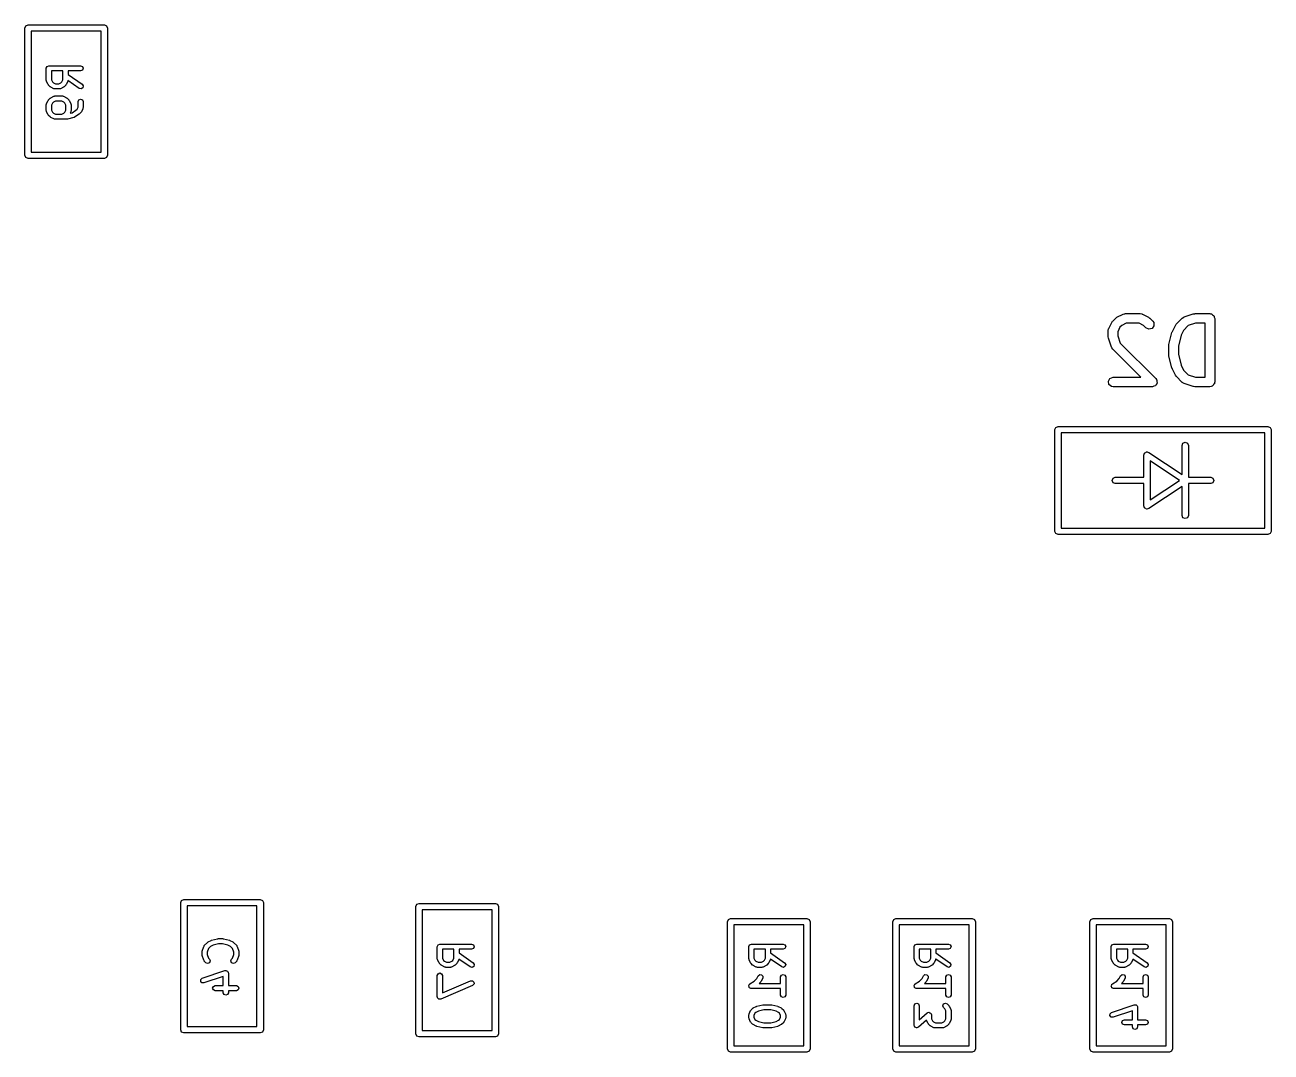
# Model space of a CAD drawing. Extents: x 0.18 to 1.7, y 0.95 to 2.47.
# Drawn here: x 0.181 to 0.953, y 1.839 to 2.475 of the extents above; entities that cross this region are included whole.
import ezdxf

# ---------------------------------------------------------------- set-up
doc = ezdxf.new("R2010")
doc.units = 0
doc.header["$MEASUREMENT"] = 0
doc.layers.add('BLACK', color=7, linetype='CONTINUOUS')

msp = doc.modelspace()

# ---------------------------------------------------------------- linework, layer by layer
at = {"layer": 'BLACK', "linetype": 'CONTINUOUS'}
for p, q in [((0.181102, 2.47293), (0.181679, 2.47432)), ((0.181102, 2.39419), (0.181102, 2.47293)), ((0.181679, 2.47432), (0.183071, 2.4749)), ((0.183071, 2.4749), (0.230315, 2.4749)), ((0.185039, 2.47096), (0.185039, 2.39616)), ((0.228346, 2.47096), (0.185039, 2.47096)), ((0.228346, 2.39616), (0.228346, 2.47096)), ((0.230315, 2.4749), (0.231707, 2.47432)), ((0.231707, 2.47432), (0.232283, 2.47293)), ((0.232283, 2.47293), (0.232283, 2.39419)), ((0.194338, 2.44809), (0.194799, 2.44921)), ((0.194338, 2.44059), (0.194338, 2.44809)), ((0.194799, 2.44921), (0.195913, 2.44967)), ((0.195913, 2.44967), (0.215598, 2.44967)), ((0.197488, 2.44652), (0.197488, 2.44097)), ((0.204649, 2.44652), (0.197488, 2.44652)), ((0.204649, 2.44097), (0.204649, 2.44652)), ((0.215598, 2.44652), (0.207799, 2.44652)), ((0.207799, 2.44652), (0.207799, 2.44423)), ((0.215598, 2.44967), (0.216712, 2.44921)), ((0.216712, 2.44698), (0.215598, 2.44652)), ((0.216712, 2.44921), (0.217173, 2.44809)), ((0.217173, 2.44809), (0.216712, 2.44698)), ((0.194478, 2.44025), (0.194338, 2.44059)), ((0.194504, 2.43989), (0.194478, 2.44025)), ((0.195442, 2.43801), (0.194504, 2.43989)), ((0.197488, 2.44097), (0.198145, 2.43965)), ((0.198145, 2.43965), (0.198721, 2.43908)), ((0.198721, 2.43908), (0.200034, 2.43842)), ((0.202103, 2.43842), (0.203417, 2.43908)), ((0.203417, 2.43908), (0.203993, 2.43965)), ((0.203993, 2.43965), (0.204649, 2.44097)), ((0.207633, 2.43989), (0.206695, 2.43801)), ((0.207659, 2.44025), (0.207633, 2.43989)), ((0.207731, 2.44043), (0.207659, 2.44025)), ((0.214695, 2.43555), (0.207731, 2.44043)), ((0.207799, 2.44423), (0.216501, 2.43813)), ((0.195638, 2.43784), (0.195442, 2.43801)), ((0.195737, 2.43761), (0.195638, 2.43784)), ((0.196674, 2.43667), (0.195737, 2.43761)), ((0.196914, 2.43657), (0.196674, 2.43667)), ((0.197084, 2.43637), (0.196914, 2.43657)), ((0.197083, 2.42982), (0.198958, 2.43075)), ((0.198958, 2.43544), (0.197084, 2.43637)), ((0.199324, 2.43541), (0.198958, 2.43544)), ((0.198958, 2.43075), (0.199324, 2.43078)), ((0.199663, 2.43527), (0.199324, 2.43541)), ((0.199324, 2.43078), (0.199663, 2.43092)), ((0.202475, 2.43527), (0.199663, 2.43527)), ((0.199663, 2.43092), (0.204349, 2.43092)), ((0.200034, 2.43842), (0.202103, 2.43842)), ((0.202813, 2.43541), (0.202475, 2.43527)), ((0.203179, 2.43544), (0.202813, 2.43541)), ((0.205054, 2.43637), (0.203179, 2.43544)), ((0.204349, 2.43092), (0.204688, 2.43078)), ((0.204688, 2.43078), (0.205054, 2.43075)), ((0.205224, 2.43657), (0.205054, 2.43637)), ((0.205054, 2.43075), (0.206929, 2.42982)), ((0.205463, 2.43667), (0.205224, 2.43657)), ((0.2064, 2.43761), (0.205463, 2.43667)), ((0.2065, 2.43784), (0.2064, 2.43761)), ((0.206695, 2.43801), (0.2065, 2.43784)), ((0.215872, 2.43529), (0.214695, 2.43555)), ((0.216888, 2.43594), (0.215872, 2.43529)), ((0.216501, 2.43813), (0.217149, 2.43712)), ((0.217149, 2.43712), (0.216888, 2.43594)), ((0.194338, 2.4256), (0.194478, 2.42593)), ((0.194338, 2.42185), (0.194338, 2.4256)), ((0.194478, 2.42593), (0.194504, 2.4263)), ((0.194504, 2.4263), (0.195442, 2.42817)), ((0.195442, 2.42817), (0.195638, 2.42834)), ((0.195638, 2.42834), (0.195737, 2.42858)), ((0.195737, 2.42858), (0.196674, 2.42952)), ((0.196674, 2.42952), (0.196914, 2.42962)), ((0.196914, 2.42962), (0.197083, 2.42982)), ((0.198145, 2.42654), (0.197488, 2.42522)), ((0.197488, 2.42522), (0.197488, 2.42222)), ((0.198721, 2.42711), (0.198145, 2.42654)), ((0.200034, 2.42777), (0.198721, 2.42711)), ((0.203978, 2.42777), (0.200034, 2.42777)), ((0.205291, 2.42711), (0.203978, 2.42777)), ((0.205867, 2.42654), (0.205291, 2.42711)), ((0.206524, 2.42522), (0.205867, 2.42654)), ((0.206524, 2.42222), (0.206524, 2.42522)), ((0.206929, 2.42982), (0.207098, 2.42962)), ((0.207098, 2.42962), (0.207338, 2.42952)), ((0.207338, 2.42952), (0.208275, 2.42858)), ((0.208275, 2.42858), (0.208374, 2.42834)), ((0.208374, 2.42834), (0.20857, 2.42817)), ((0.20857, 2.42817), (0.209508, 2.4263)), ((0.209508, 2.4263), (0.209534, 2.42593)), ((0.209534, 2.42593), (0.209674, 2.4256)), ((0.209674, 2.4256), (0.209674, 2.42185)), ((0.213366, 2.42278), (0.214023, 2.42409)), ((0.214023, 2.42747), (0.214484, 2.42858)), ((0.214023, 2.42409), (0.214023, 2.42747)), ((0.214484, 2.42858), (0.215598, 2.42904)), ((0.215598, 2.42904), (0.216712, 2.42858)), ((0.217007, 2.42302), (0.216069, 2.42114)), ((0.216712, 2.42858), (0.217173, 2.42747)), ((0.217033, 2.42338), (0.217007, 2.42302)), ((0.217173, 2.42372), (0.217033, 2.42338)), ((0.217173, 2.42747), (0.217173, 2.42372)), ((0.194478, 2.42151), (0.194338, 2.42185)), ((0.194504, 2.42114), (0.194478, 2.42151)), ((0.195442, 2.41927), (0.194504, 2.42114)), ((0.195638, 2.4191), (0.195442, 2.41927)), ((0.195737, 2.41886), (0.195638, 2.4191)), ((0.196674, 2.41792), (0.195737, 2.41886)), ((0.196914, 2.41782), (0.196674, 2.41792)), ((0.197083, 2.41763), (0.196914, 2.41782)), ((0.198958, 2.41669), (0.197083, 2.41763)), ((0.197488, 2.42222), (0.198145, 2.4209)), ((0.198145, 2.4209), (0.198721, 2.42033)), ((0.198721, 2.42033), (0.200034, 2.41967)), ((0.199324, 2.41666), (0.198958, 2.41669)), ((0.199663, 2.41652), (0.199324, 2.41666)), ((0.207162, 2.41652), (0.199663, 2.41652)), ((0.200034, 2.41967), (0.203978, 2.41967)), ((0.203978, 2.41967), (0.205291, 2.42033)), ((0.205291, 2.42033), (0.205867, 2.4209)), ((0.205867, 2.4209), (0.206524, 2.42222)), ((0.207346, 2.4166), (0.207162, 2.41652)), ((0.207544, 2.41657), (0.207346, 2.4166)), ((0.211293, 2.41751), (0.207544, 2.41657)), ((0.209508, 2.42114), (0.20903, 2.42019)), ((0.20903, 2.42019), (0.210265, 2.4205)), ((0.209534, 2.42151), (0.209508, 2.42114)), ((0.209674, 2.42185), (0.209534, 2.42151)), ((0.210265, 2.4205), (0.21272, 2.42213)), ((0.211514, 2.41767), (0.211293, 2.41751)), ((0.211785, 2.41772), (0.211514, 2.41767)), ((0.214597, 2.4196), (0.211785, 2.41772)), ((0.21272, 2.42213), (0.213366, 2.42278)), ((0.214687, 2.41973), (0.214597, 2.4196)), ((0.214837, 2.41979), (0.214687, 2.41973)), ((0.215774, 2.42073), (0.214837, 2.41979)), ((0.215873, 2.42097), (0.215774, 2.42073)), ((0.216069, 2.42114), (0.215873, 2.42097)), ((0.181679, 2.3928), (0.181102, 2.39419)), ((0.183071, 2.39222), (0.181679, 2.3928)), ((0.230315, 2.39222), (0.183071, 2.39222)), ((0.185039, 2.39616), (0.228346, 2.39616)), ((0.231707, 2.3928), (0.230315, 2.39222)), ((0.232283, 2.39419), (0.231707, 2.3928)), ((0.85468, 2.29155), (0.856555, 2.29343)), ((0.856555, 2.29343), (0.857278, 2.29393)), ((0.857278, 2.29393), (0.857322, 2.29398)), ((0.857322, 2.29398), (0.861072, 2.29585)), ((0.861072, 2.29585), (0.862055, 2.29615)), ((0.862055, 2.29615), (0.862226, 2.29611)), ((0.862226, 2.29611), (0.862392, 2.29617)), ((0.862392, 2.29617), (0.871766, 2.29617)), ((0.871766, 2.29617), (0.872776, 2.29599)), ((0.872776, 2.29599), (0.872911, 2.29587)), ((0.872911, 2.29587), (0.873087, 2.29585)), ((0.873087, 2.29585), (0.876836, 2.29398)), ((0.876836, 2.29398), (0.877545, 2.29345)), ((0.877545, 2.29345), (0.877603, 2.29343)), ((0.877603, 2.29343), (0.879478, 2.29155)), ((0.89405, 2.28968), (0.8978, 2.29343)), ((0.8978, 2.29343), (0.89864, 2.29401)), ((0.89864, 2.29401), (0.898816, 2.29403)), ((0.898816, 2.29403), (0.898954, 2.29414)), ((0.898954, 2.29414), (0.904578, 2.29601)), ((0.904578, 2.29601), (0.905451, 2.29614)), ((0.905451, 2.29614), (0.905512, 2.29617)), ((0.905512, 2.29617), (0.914886, 2.29617)), ((0.914886, 2.29617), (0.915269, 2.2961)), ((0.915269, 2.2961), (0.915398, 2.29612)), ((0.915398, 2.29612), (0.915512, 2.29606)), ((0.915512, 2.29606), (0.915896, 2.29599)), ((0.915896, 2.29599), (0.916483, 2.29549)), ((0.916483, 2.29549), (0.917148, 2.29511)), ((0.917148, 2.29511), (0.917239, 2.29486)), ((0.917239, 2.29486), (0.917443, 2.29469)), ((0.917443, 2.29469), (0.917576, 2.29393)), ((0.917576, 2.29393), (0.917838, 2.29321)), ((0.917838, 2.29321), (0.917838, 2.25384)), ((0.85194, 2.28571), (0.852118, 2.28672)), ((0.85194, 2.28196), (0.85194, 2.28571)), ((0.852118, 2.28672), (0.852232, 2.28686)), ((0.852232, 2.28686), (0.852252, 2.28703)), ((0.852252, 2.28703), (0.854127, 2.29078)), ((0.854127, 2.29078), (0.854653, 2.29149)), ((0.854653, 2.29149), (0.85468, 2.29155)), ((0.859195, 2.28771), (0.857846, 2.28502)), ((0.857846, 2.28502), (0.857846, 2.28244)), ((0.860392, 2.28891), (0.859195, 2.28771)), ((0.863089, 2.29026), (0.860392, 2.28891)), ((0.871069, 2.29026), (0.863089, 2.29026)), ((0.873766, 2.28891), (0.871069, 2.29026)), ((0.875302, 2.28738), (0.873766, 2.28891)), ((0.877133, 2.28652), (0.875302, 2.28738)), ((0.879084, 2.28705), (0.877133, 2.28652)), ((0.880242, 2.2887), (0.879084, 2.28705)), ((0.879478, 2.29155), (0.880066, 2.29071)), ((0.880066, 2.29071), (0.880242, 2.2887)), ((0.889524, 2.27706), (0.891399, 2.28456)), ((0.891399, 2.28456), (0.891606, 2.28502)), ((0.891606, 2.28502), (0.891622, 2.28516)), ((0.891622, 2.28516), (0.893497, 2.28891)), ((0.893497, 2.28891), (0.894023, 2.28962)), ((0.894023, 2.28962), (0.89405, 2.28968)), ((0.898565, 2.28584), (0.897049, 2.28281)), ((0.901483, 2.28876), (0.898565, 2.28584)), ((0.905991, 2.29026), (0.901483, 2.28876)), ((0.911933, 2.29026), (0.905991, 2.29026)), ((0.911933, 2.2568), (0.911933, 2.29026)), ((0.851962, 2.2819), (0.85194, 2.28196)), ((0.852092, 2.28103), (0.851962, 2.2819)), ((0.853967, 2.27541), (0.852092, 2.28103)), ((0.857846, 2.28244), (0.859349, 2.27794)), ((0.859349, 2.27794), (0.881353, 2.25593)), ((0.889436, 2.27634), (0.889538, 2.27692)), ((0.889538, 2.27692), (0.889524, 2.27706)), ((0.897049, 2.28281), (0.895341, 2.27598)), ((0.854076, 2.27527), (0.853967, 2.27541)), ((0.854092, 2.27509), (0.854076, 2.27527)), ((0.85468, 2.27425), (0.854092, 2.27509)), ((0.872136, 2.2568), (0.85468, 2.27425)), ((0.889436, 2.27072), (0.889436, 2.27634)), ((0.889482, 2.27059), (0.889436, 2.27072)), ((0.889524, 2.27), (0.889482, 2.27059)), ((0.891399, 2.2625), (0.889524, 2.27)), ((0.895341, 2.27598), (0.895341, 2.27108)), ((0.895341, 2.27108), (0.897049, 2.26425)), ((0.891477, 2.26239), (0.891399, 2.2625)), ((0.891622, 2.2619), (0.891477, 2.26239)), ((0.893497, 2.25815), (0.891622, 2.2619)), ((0.897049, 2.26425), (0.898565, 2.26122)), ((0.898565, 2.26122), (0.901483, 2.2583)), ((0.851985, 2.25436), (0.852995, 2.25611)), ((0.852336, 2.25237), (0.851985, 2.25436)), ((0.852995, 2.25611), (0.854893, 2.2568)), ((0.854893, 2.2568), (0.872136, 2.2568)), ((0.881353, 2.25593), (0.881723, 2.2554)), ((0.881723, 2.2554), (0.881822, 2.25532)), ((0.881822, 2.25532), (0.881836, 2.25524)), ((0.881836, 2.25524), (0.881941, 2.25509)), ((0.881941, 2.25509), (0.882019, 2.25421)), ((0.882019, 2.25421), (0.882173, 2.25333)), ((0.882173, 2.25333), (0.882105, 2.25321)), ((0.893544, 2.2581), (0.893497, 2.25815)), ((0.89405, 2.25738), (0.893544, 2.2581)), ((0.8978, 2.25363), (0.89405, 2.25738)), ((0.89796, 2.25356), (0.8978, 2.25363)), ((0.898052, 2.25341), (0.89796, 2.25356)), ((0.898954, 2.25292), (0.898052, 2.25341)), ((0.901483, 2.2583), (0.905991, 2.2568)), ((0.905991, 2.2568), (0.911933, 2.2568)), ((0.917794, 2.25333), (0.917728, 2.25322)), ((0.917838, 2.25384), (0.917771, 2.25346)), ((0.917771, 2.25346), (0.917794, 2.25333)), ((0.853883, 2.25107), (0.852336, 2.25237)), ((0.854893, 2.25089), (0.853883, 2.25107)), ((0.879265, 2.25089), (0.854893, 2.25089)), ((0.8801, 2.25119), (0.879265, 2.25089)), ((0.880959, 2.25142), (0.8801, 2.25119)), ((0.881036, 2.25154), (0.880959, 2.25142)), ((0.881163, 2.25158), (0.881036, 2.25154)), ((0.881607, 2.25235), (0.881163, 2.25158)), ((0.882117, 2.25308), (0.881607, 2.25235)), ((0.882105, 2.25321), (0.882117, 2.25308)), ((0.904578, 2.25104), (0.898954, 2.25292)), ((0.904642, 2.25104), (0.904578, 2.25104)), ((0.905512, 2.25089), (0.904642, 2.25104)), ((0.914886, 2.25089), (0.905512, 2.25089)), ((0.915606, 2.25115), (0.914886, 2.25089)), ((0.916362, 2.25129), (0.915606, 2.25115)), ((0.916533, 2.25149), (0.916362, 2.25129)), ((0.916784, 2.25158), (0.916533, 2.25149)), ((0.917167, 2.25225), (0.916784, 2.25158)), ((0.91766, 2.25283), (0.917167, 2.25225)), ((0.917728, 2.25322), (0.91766, 2.25283)), ((0.818898, 2.22441), (0.819474, 2.2258)), ((0.818898, 2.16142), (0.818898, 2.22441)), ((0.819474, 2.2258), (0.820866, 2.22638)), ((0.820866, 2.22638), (0.950787, 2.22638)), ((0.822835, 2.22244), (0.822835, 2.16339)), ((0.948819, 2.22244), (0.822835, 2.22244)), ((0.948819, 2.16339), (0.948819, 2.22244)), ((0.950787, 2.22638), (0.952179, 2.2258)), ((0.952179, 2.2258), (0.952756, 2.22441)), ((0.952756, 2.22441), (0.952756, 2.16142)), ((0.897638, 2.21457), (0.898214, 2.21596)), ((0.898214, 2.21596), (0.899606, 2.21654)), ((0.899606, 2.21654), (0.900998, 2.21596)), ((0.900998, 2.21596), (0.901575, 2.21457)), ((0.874016, 2.20866), (0.874235, 2.20919)), ((0.874016, 2.19488), (0.874016, 2.20866)), ((0.874235, 2.20919), (0.874346, 2.20975)), ((0.874346, 2.20975), (0.874515, 2.20987)), ((0.874515, 2.20987), (0.874592, 2.21005)), ((0.874592, 2.21005), (0.875122, 2.21027)), ((0.875122, 2.21027), (0.875598, 2.21059)), ((0.875598, 2.21059), (0.875797, 2.21055)), ((0.875797, 2.21055), (0.875984, 2.21063)), ((0.875984, 2.21063), (0.876514, 2.21041)), ((0.876514, 2.21041), (0.877076, 2.2103)), ((0.877076, 2.2103), (0.897638, 2.19659)), ((0.897638, 2.19659), (0.897638, 2.21457)), ((0.901575, 2.21457), (0.901575, 2.19488)), ((0.896058, 2.19291), (0.877953, 2.20498)), ((0.877953, 2.20498), (0.877953, 2.18084)), ((0.854331, 2.19291), (0.854907, 2.19431)), ((0.854907, 2.19152), (0.854331, 2.19291)), ((0.854907, 2.19431), (0.856299, 2.19488)), ((0.856299, 2.19094), (0.854907, 2.19152)), ((0.856299, 2.19488), (0.874016, 2.19488)), ((0.877953, 2.18084), (0.896058, 2.19291)), ((0.901575, 2.19488), (0.915354, 2.19488)), ((0.915354, 2.19488), (0.916746, 2.19431)), ((0.916746, 2.19152), (0.915354, 2.19094)), ((0.916746, 2.19431), (0.917323, 2.19291)), ((0.917323, 2.19291), (0.916746, 2.19152)), ((0.874016, 2.19094), (0.856299, 2.19094)), ((0.874016, 2.17717), (0.874016, 2.19094)), ((0.897638, 2.18924), (0.877076, 2.17553)), ((0.897638, 2.17126), (0.897638, 2.18924)), ((0.915354, 2.19094), (0.901575, 2.19094)), ((0.901575, 2.19094), (0.901575, 2.17126)), ((0.874235, 2.17664), (0.874016, 2.17717)), ((0.874346, 2.17607), (0.874235, 2.17664)), ((0.874515, 2.17596), (0.874346, 2.17607)), ((0.874592, 2.17577), (0.874515, 2.17596)), ((0.875122, 2.17555), (0.874592, 2.17577)), ((0.875598, 2.17524), (0.875122, 2.17555)), ((0.875797, 2.17527), (0.875598, 2.17524)), ((0.875984, 2.1752), (0.875797, 2.17527)), ((0.876514, 2.17542), (0.875984, 2.1752)), ((0.877076, 2.17553), (0.876514, 2.17542)), ((0.898214, 2.16987), (0.897638, 2.17126)), ((0.899606, 2.16929), (0.898214, 2.16987)), ((0.900998, 2.16987), (0.899606, 2.16929)), ((0.901575, 2.17126), (0.900998, 2.16987)), ((0.819474, 2.16003), (0.818898, 2.16142)), ((0.822835, 2.16339), (0.948819, 2.16339)), ((0.952756, 2.16142), (0.952179, 2.16003)), ((0.820866, 2.15945), (0.819474, 2.16003)), ((0.950787, 2.15945), (0.820866, 2.15945)), ((0.952179, 2.16003), (0.950787, 2.15945)), ((0.277559, 1.93159), (0.278136, 1.93299)), ((0.277559, 1.85285), (0.277559, 1.93159)), ((0.278136, 1.93299), (0.279528, 1.93356)), ((0.279528, 1.93356), (0.326772, 1.93356)), ((0.281496, 1.92963), (0.281496, 1.85482)), ((0.324803, 1.92963), (0.281496, 1.92963)), ((0.324803, 1.85482), (0.324803, 1.92963)), ((0.326772, 1.93356), (0.328164, 1.93299)), ((0.328164, 1.93299), (0.32874, 1.93159)), ((0.32874, 1.93159), (0.32874, 1.85285)), ((0.423228, 1.92913), (0.423805, 1.93053)), ((0.423805, 1.93053), (0.425197, 1.9311)), ((0.425197, 1.9311), (0.472441, 1.9311)), ((0.472441, 1.9311), (0.473833, 1.93053)), ((0.473833, 1.93053), (0.474409, 1.92913)), ((0.423228, 1.85039), (0.423228, 1.92913)), ((0.427165, 1.92717), (0.427165, 1.85236)), ((0.470472, 1.92717), (0.427165, 1.92717)), ((0.470472, 1.85236), (0.470472, 1.92717)), ((0.474409, 1.92913), (0.474409, 1.85039)), ((0.616718, 1.92118), (0.61811, 1.92175)), ((0.61811, 1.92175), (0.665354, 1.92175)), ((0.665354, 1.92175), (0.666746, 1.92118)), ((0.719081, 1.92118), (0.720472, 1.92175)), ((0.720472, 1.92175), (0.767717, 1.92175)), ((0.767717, 1.92175), (0.769108, 1.92118)), ((0.841128, 1.92118), (0.84252, 1.92175)), ((0.84252, 1.92175), (0.889764, 1.92175)), ((0.889764, 1.92175), (0.891156, 1.92118)), ((0.616142, 1.91978), (0.616718, 1.92118)), ((0.616142, 1.84104), (0.616142, 1.91978)), ((0.620079, 1.91781), (0.620079, 1.84301)), ((0.663386, 1.91781), (0.620079, 1.91781)), ((0.663386, 1.84301), (0.663386, 1.91781)), ((0.666746, 1.92118), (0.667323, 1.91978)), ((0.667323, 1.91978), (0.667323, 1.84104)), ((0.718504, 1.91978), (0.719081, 1.92118)), ((0.718504, 1.84104), (0.718504, 1.91978)), ((0.722441, 1.91781), (0.722441, 1.84301)), ((0.765748, 1.91781), (0.722441, 1.91781)), ((0.765748, 1.84301), (0.765748, 1.91781)), ((0.769108, 1.92118), (0.769685, 1.91978)), ((0.769685, 1.91978), (0.769685, 1.84104)), ((0.840551, 1.91978), (0.841128, 1.92118)), ((0.840551, 1.84104), (0.840551, 1.91978)), ((0.844488, 1.91781), (0.844488, 1.84301)), ((0.887795, 1.91781), (0.844488, 1.91781)), ((0.887795, 1.84301), (0.887795, 1.91781)), ((0.891156, 1.92118), (0.891732, 1.91978)), ((0.891732, 1.91978), (0.891732, 1.84104)), ((0.292194, 1.90506), (0.294068, 1.90693)), ((0.294068, 1.90693), (0.294308, 1.90703)), ((0.294308, 1.90703), (0.294478, 1.90723)), ((0.294478, 1.90723), (0.296352, 1.90816)), ((0.296352, 1.90816), (0.296531, 1.90818)), ((0.296531, 1.90818), (0.296675, 1.90828)), ((0.296675, 1.90828), (0.300424, 1.90922)), ((0.301, 1.90612), (0.297606, 1.90527)), ((0.300424, 1.90922), (0.300622, 1.90919)), ((0.300622, 1.90919), (0.300806, 1.90927)), ((0.300806, 1.90927), (0.303618, 1.90927)), ((0.303424, 1.90612), (0.301, 1.90612)), ((0.306818, 1.90527), (0.303424, 1.90612)), ((0.303618, 1.90927), (0.303803, 1.90919)), ((0.303803, 1.90919), (0.304, 1.90922)), ((0.304, 1.90922), (0.30775, 1.90828)), ((0.30775, 1.90828), (0.307894, 1.90818)), ((0.307894, 1.90818), (0.308072, 1.90816)), ((0.308072, 1.90816), (0.309947, 1.90723)), ((0.309947, 1.90723), (0.310117, 1.90703)), ((0.310117, 1.90703), (0.310356, 1.90693)), ((0.310356, 1.90693), (0.312231, 1.90506)), ((0.290795, 1.90113), (0.290894, 1.90137)), ((0.290795, 1.89925), (0.290795, 1.90113)), ((0.290894, 1.89902), (0.290795, 1.89925)), ((0.290876, 1.90163), (0.291813, 1.90444)), ((0.290894, 1.90137), (0.290876, 1.90163)), ((0.290876, 1.89876), (0.290894, 1.89902)), ((0.291813, 1.89594), (0.290876, 1.89876)), ((0.291813, 1.90444), (0.292053, 1.90472)), ((0.292053, 1.90472), (0.292194, 1.90506)), ((0.294684, 1.90309), (0.293944, 1.90087)), ((0.293944, 1.90087), (0.293944, 1.89951)), ((0.293944, 1.89951), (0.294684, 1.89729)), ((0.296115, 1.90452), (0.294684, 1.90309)), ((0.297606, 1.90527), (0.296115, 1.90452)), ((0.30831, 1.90452), (0.306818, 1.90527)), ((0.309741, 1.90309), (0.30831, 1.90452)), ((0.31048, 1.90087), (0.309741, 1.90309)), ((0.309741, 1.89729), (0.31048, 1.89951)), ((0.31048, 1.89951), (0.31048, 1.90087)), ((0.312231, 1.90506), (0.312371, 1.90472)), ((0.312371, 1.90472), (0.312611, 1.90444)), ((0.312611, 1.90444), (0.313549, 1.90163)), ((0.313549, 1.89876), (0.312611, 1.89594)), ((0.313549, 1.90163), (0.31353, 1.90137)), ((0.31353, 1.90137), (0.31363, 1.90113)), ((0.31363, 1.89925), (0.31353, 1.89902)), ((0.31353, 1.89902), (0.313549, 1.89876)), ((0.31363, 1.90113), (0.31363, 1.89925)), ((0.436464, 1.90429), (0.436925, 1.90541)), ((0.436464, 1.89679), (0.436464, 1.90429)), ((0.436925, 1.90541), (0.438039, 1.90587)), ((0.438039, 1.90587), (0.457724, 1.90587)), ((0.439614, 1.90272), (0.439614, 1.89717)), ((0.446775, 1.90272), (0.439614, 1.90272)), ((0.446775, 1.89717), (0.446775, 1.90272)), ((0.457724, 1.90272), (0.449925, 1.90272)), ((0.449925, 1.90272), (0.449925, 1.90043)), ((0.449925, 1.90043), (0.458627, 1.89433)), ((0.457724, 1.90587), (0.458838, 1.90541)), ((0.458838, 1.90318), (0.457724, 1.90272)), ((0.458838, 1.90541), (0.459299, 1.90429)), ((0.459299, 1.90429), (0.458838, 1.90318)), ((0.629378, 1.90432), (0.629839, 1.90543)), ((0.629378, 1.89682), (0.629378, 1.90432)), ((0.629839, 1.90543), (0.630952, 1.90589)), ((0.630952, 1.90589), (0.650637, 1.90589)), ((0.632527, 1.90274), (0.632527, 1.89719)), ((0.639689, 1.90274), (0.632527, 1.90274)), ((0.639689, 1.89719), (0.639689, 1.90274)), ((0.650637, 1.90274), (0.642838, 1.90274)), ((0.642838, 1.90274), (0.642838, 1.90045)), ((0.642838, 1.90045), (0.65154, 1.89436)), ((0.650637, 1.90589), (0.651751, 1.90543)), ((0.651751, 1.9032), (0.650637, 1.90274)), ((0.651751, 1.90543), (0.652212, 1.90432)), ((0.652212, 1.90432), (0.651751, 1.9032)), ((0.73174, 1.90432), (0.732201, 1.90543)), ((0.73174, 1.89682), (0.73174, 1.90432)), ((0.732201, 1.90543), (0.733315, 1.90589)), ((0.733315, 1.90589), (0.753, 1.90589)), ((0.734889, 1.90274), (0.734889, 1.89719)), ((0.742051, 1.90274), (0.734889, 1.90274)), ((0.742051, 1.89719), (0.742051, 1.90274)), ((0.753, 1.90274), (0.745201, 1.90274)), ((0.745201, 1.90274), (0.745201, 1.90045)), ((0.745201, 1.90045), (0.753903, 1.89436)), ((0.753, 1.90589), (0.754113, 1.90543)), ((0.754113, 1.9032), (0.753, 1.90274)), ((0.754113, 1.90543), (0.754574, 1.90432)), ((0.754574, 1.90432), (0.754113, 1.9032)), ((0.853787, 1.90432), (0.854248, 1.90543)), ((0.853787, 1.89682), (0.853787, 1.90432)), ((0.854248, 1.90543), (0.855362, 1.90589)), ((0.855362, 1.90589), (0.875047, 1.90589)), ((0.856937, 1.90274), (0.856937, 1.89719)), ((0.864098, 1.90274), (0.856937, 1.90274)), ((0.864098, 1.89719), (0.864098, 1.90274)), ((0.875047, 1.90274), (0.867248, 1.90274)), ((0.867248, 1.90274), (0.867248, 1.90045)), ((0.867248, 1.90045), (0.87595, 1.89436)), ((0.875047, 1.90589), (0.87616, 1.90543)), ((0.87616, 1.9032), (0.875047, 1.90274)), ((0.87616, 1.90543), (0.876622, 1.90432)), ((0.876622, 1.90432), (0.87616, 1.9032)), ((0.292053, 1.89567), (0.291813, 1.89594)), ((0.292194, 1.89533), (0.292053, 1.89567)), ((0.293131, 1.89439), (0.292194, 1.89533)), ((0.294244, 1.89393), (0.293131, 1.89439)), ((0.295358, 1.89439), (0.294244, 1.89393)), ((0.294684, 1.89729), (0.295358, 1.89662)), ((0.295358, 1.89662), (0.295819, 1.89551)), ((0.295819, 1.89551), (0.295358, 1.89439)), ((0.308605, 1.89551), (0.309066, 1.89662)), ((0.309066, 1.89439), (0.308605, 1.89551)), ((0.309066, 1.89662), (0.309741, 1.89729)), ((0.31018, 1.89393), (0.309066, 1.89439)), ((0.311294, 1.89439), (0.31018, 1.89393)), ((0.312231, 1.89533), (0.311294, 1.89439)), ((0.312371, 1.89567), (0.312231, 1.89533)), ((0.312611, 1.89594), (0.312371, 1.89567)), ((0.436604, 1.89646), (0.436464, 1.89679)), ((0.43663, 1.89609), (0.436604, 1.89646)), ((0.437568, 1.89422), (0.43663, 1.89609)), ((0.437764, 1.89405), (0.437568, 1.89422)), ((0.437863, 1.89381), (0.437764, 1.89405)), ((0.4388, 1.89287), (0.437863, 1.89381)), ((0.43904, 1.89277), (0.4388, 1.89287)), ((0.439209, 1.89257), (0.43904, 1.89277)), ((0.441084, 1.89164), (0.439209, 1.89257)), ((0.439614, 1.89717), (0.440271, 1.89585)), ((0.440271, 1.89585), (0.440847, 1.89528)), ((0.440847, 1.89528), (0.44216, 1.89462)), ((0.44145, 1.89161), (0.441084, 1.89164)), ((0.441789, 1.89147), (0.44145, 1.89161)), ((0.444601, 1.89147), (0.441789, 1.89147)), ((0.44216, 1.89462), (0.444229, 1.89462)), ((0.444229, 1.89462), (0.445543, 1.89528)), ((0.444939, 1.89161), (0.444601, 1.89147)), ((0.445305, 1.89164), (0.444939, 1.89161)), ((0.44718, 1.89257), (0.445305, 1.89164)), ((0.445543, 1.89528), (0.446119, 1.89585)), ((0.446119, 1.89585), (0.446775, 1.89717)), ((0.447349, 1.89277), (0.44718, 1.89257)), ((0.447589, 1.89287), (0.447349, 1.89277)), ((0.448526, 1.89381), (0.447589, 1.89287)), ((0.448626, 1.89405), (0.448526, 1.89381)), ((0.448821, 1.89422), (0.448626, 1.89405)), ((0.449759, 1.89609), (0.448821, 1.89422)), ((0.449785, 1.89646), (0.449759, 1.89609)), ((0.449857, 1.89663), (0.449785, 1.89646)), ((0.456821, 1.89175), (0.449857, 1.89663)), ((0.457998, 1.89149), (0.456821, 1.89175)), ((0.459014, 1.89214), (0.457998, 1.89149)), ((0.458627, 1.89433), (0.459275, 1.89332)), ((0.459275, 1.89332), (0.459014, 1.89214)), ((0.629518, 1.89648), (0.629378, 1.89682)), ((0.629544, 1.89611), (0.629518, 1.89648)), ((0.630481, 1.89424), (0.629544, 1.89611)), ((0.630677, 1.89407), (0.630481, 1.89424)), ((0.630776, 1.89383), (0.630677, 1.89407)), ((0.631714, 1.89289), (0.630776, 1.89383)), ((0.631953, 1.89279), (0.631714, 1.89289)), ((0.632123, 1.8926), (0.631953, 1.89279)), ((0.633998, 1.89166), (0.632123, 1.8926)), ((0.632527, 1.89719), (0.633184, 1.89588)), ((0.633184, 1.89588), (0.63376, 1.8953)), ((0.63376, 1.8953), (0.635074, 1.89464)), ((0.634363, 1.89163), (0.633998, 1.89166)), ((0.634702, 1.89149), (0.634363, 1.89163)), ((0.637514, 1.89149), (0.634702, 1.89149)), ((0.635074, 1.89464), (0.637142, 1.89464)), ((0.637142, 1.89464), (0.638456, 1.8953)), ((0.637853, 1.89163), (0.637514, 1.89149)), ((0.638218, 1.89166), (0.637853, 1.89163)), ((0.640093, 1.8926), (0.638218, 1.89166)), ((0.638456, 1.8953), (0.639032, 1.89588)), ((0.639032, 1.89588), (0.639689, 1.89719)), ((0.640263, 1.89279), (0.640093, 1.8926)), ((0.640502, 1.89289), (0.640263, 1.89279)), ((0.64144, 1.89383), (0.640502, 1.89289)), ((0.641539, 1.89407), (0.64144, 1.89383)), ((0.641735, 1.89424), (0.641539, 1.89407)), ((0.642672, 1.89611), (0.641735, 1.89424)), ((0.642698, 1.89648), (0.642672, 1.89611)), ((0.64277, 1.89665), (0.642698, 1.89648)), ((0.649734, 1.89178), (0.64277, 1.89665)), ((0.650911, 1.89152), (0.649734, 1.89178)), ((0.651928, 1.89216), (0.650911, 1.89152)), ((0.65154, 1.89436), (0.652188, 1.89334)), ((0.652188, 1.89334), (0.651928, 1.89216)), ((0.73188, 1.89648), (0.73174, 1.89682)), ((0.731906, 1.89611), (0.73188, 1.89648)), ((0.732843, 1.89424), (0.731906, 1.89611)), ((0.733039, 1.89407), (0.732843, 1.89424)), ((0.733138, 1.89383), (0.733039, 1.89407)), ((0.734076, 1.89289), (0.733138, 1.89383)), ((0.734315, 1.89279), (0.734076, 1.89289)), ((0.734485, 1.8926), (0.734315, 1.89279)), ((0.73636, 1.89166), (0.734485, 1.8926)), ((0.734889, 1.89719), (0.735546, 1.89588)), ((0.735546, 1.89588), (0.736122, 1.8953)), ((0.736122, 1.8953), (0.737436, 1.89464)), ((0.736725, 1.89163), (0.73636, 1.89166)), ((0.737064, 1.89149), (0.736725, 1.89163)), ((0.739876, 1.89149), (0.737064, 1.89149)), ((0.737436, 1.89464), (0.739504, 1.89464)), ((0.739504, 1.89464), (0.740818, 1.8953)), ((0.740215, 1.89163), (0.739876, 1.89149)), ((0.740581, 1.89166), (0.740215, 1.89163)), ((0.742455, 1.8926), (0.740581, 1.89166)), ((0.740818, 1.8953), (0.741394, 1.89588)), ((0.741394, 1.89588), (0.742051, 1.89719)), ((0.742625, 1.89279), (0.742455, 1.8926)), ((0.742865, 1.89289), (0.742625, 1.89279)), ((0.743802, 1.89383), (0.742865, 1.89289)), ((0.743901, 1.89407), (0.743802, 1.89383)), ((0.744097, 1.89424), (0.743901, 1.89407)), ((0.745034, 1.89611), (0.744097, 1.89424)), ((0.74506, 1.89648), (0.745034, 1.89611)), ((0.745132, 1.89665), (0.74506, 1.89648)), ((0.752096, 1.89178), (0.745132, 1.89665)), ((0.753273, 1.89152), (0.752096, 1.89178)), ((0.75429, 1.89216), (0.753273, 1.89152)), ((0.753903, 1.89436), (0.75455, 1.89334)), ((0.75455, 1.89334), (0.75429, 1.89216)), ((0.853927, 1.89648), (0.853787, 1.89682)), ((0.853953, 1.89611), (0.853927, 1.89648)), ((0.854891, 1.89424), (0.853953, 1.89611)), ((0.855086, 1.89407), (0.854891, 1.89424)), ((0.855186, 1.89383), (0.855086, 1.89407)), ((0.856123, 1.89289), (0.855186, 1.89383)), ((0.856362, 1.89279), (0.856123, 1.89289)), ((0.856532, 1.8926), (0.856362, 1.89279)), ((0.858407, 1.89166), (0.856532, 1.8926)), ((0.856937, 1.89719), (0.857594, 1.89588)), ((0.857594, 1.89588), (0.858169, 1.8953)), ((0.858169, 1.8953), (0.859483, 1.89464)), ((0.858773, 1.89163), (0.858407, 1.89166)), ((0.859111, 1.89149), (0.858773, 1.89163)), ((0.861924, 1.89149), (0.859111, 1.89149)), ((0.859483, 1.89464), (0.861552, 1.89464)), ((0.861552, 1.89464), (0.862865, 1.8953)), ((0.862262, 1.89163), (0.861924, 1.89149)), ((0.862628, 1.89166), (0.862262, 1.89163)), ((0.864503, 1.8926), (0.862628, 1.89166)), ((0.862865, 1.8953), (0.863441, 1.89588)), ((0.863441, 1.89588), (0.864098, 1.89719)), ((0.864672, 1.89279), (0.864503, 1.8926)), ((0.864912, 1.89289), (0.864672, 1.89279)), ((0.865849, 1.89383), (0.864912, 1.89289)), ((0.865948, 1.89407), (0.865849, 1.89383)), ((0.866144, 1.89424), (0.865948, 1.89407)), ((0.867082, 1.89611), (0.866144, 1.89424)), ((0.867108, 1.89648), (0.867082, 1.89611)), ((0.86718, 1.89665), (0.867108, 1.89648)), ((0.874144, 1.89178), (0.86718, 1.89665)), ((0.875321, 1.89152), (0.874144, 1.89178)), ((0.876337, 1.89216), (0.875321, 1.89152)), ((0.87595, 1.89436), (0.876598, 1.89334)), ((0.876598, 1.89334), (0.876337, 1.89216)), ((0.289938, 1.88282), (0.290024, 1.88402)), ((0.290024, 1.88402), (0.290934, 1.88481)), ((0.290934, 1.88481), (0.304995, 1.8895)), ((0.303918, 1.88582), (0.29193, 1.88183)), ((0.303918, 1.88021), (0.303918, 1.88582)), ((0.304995, 1.8895), (0.305254, 1.88948)), ((0.305254, 1.88948), (0.305493, 1.88958)), ((0.305493, 1.88958), (0.305832, 1.88944)), ((0.305832, 1.88944), (0.306197, 1.88941)), ((0.306197, 1.88941), (0.306367, 1.88922)), ((0.306367, 1.88922), (0.306607, 1.88912)), ((0.306607, 1.88912), (0.306747, 1.88878)), ((0.306747, 1.88878), (0.306987, 1.8885)), ((0.306987, 1.8885), (0.306969, 1.88825)), ((0.306969, 1.88825), (0.307068, 1.88801)), ((0.307068, 1.88801), (0.307068, 1.88021)), ((0.436464, 1.88648), (0.436925, 1.8876)), ((0.436464, 1.87336), (0.436464, 1.88648)), ((0.436925, 1.8876), (0.438039, 1.88806)), ((0.438039, 1.88806), (0.439153, 1.8876)), ((0.439153, 1.8876), (0.439614, 1.88648)), ((0.439614, 1.88648), (0.439614, 1.87575)), ((0.439614, 1.87575), (0.457104, 1.88324)), ((0.457104, 1.88324), (0.458309, 1.88326)), ((0.458309, 1.88326), (0.459171, 1.88242)), ((0.630079, 1.88126), (0.632761, 1.88304)), ((0.632761, 1.88304), (0.634345, 1.88463)), ((0.634345, 1.88463), (0.635168, 1.88627)), ((0.635168, 1.88627), (0.636079, 1.88706)), ((0.636079, 1.88706), (0.637281, 1.88698)), ((0.637048, 1.88299), (0.636852, 1.88282)), ((0.637985, 1.88486), (0.637048, 1.88299)), ((0.637281, 1.88698), (0.638071, 1.88607)), ((0.638071, 1.88607), (0.637985, 1.88486)), ((0.649063, 1.88557), (0.649524, 1.88668)), ((0.649063, 1.88152), (0.649063, 1.88557)), ((0.649524, 1.88668), (0.650637, 1.88714)), ((0.650637, 1.88714), (0.651751, 1.88668)), ((0.651751, 1.88668), (0.652212, 1.88557)), ((0.652212, 1.88557), (0.652212, 1.87432)), ((0.732441, 1.88126), (0.735124, 1.88304)), ((0.735124, 1.88304), (0.736707, 1.88463)), ((0.736707, 1.88463), (0.73753, 1.88627)), ((0.73753, 1.88627), (0.738441, 1.88706)), ((0.738441, 1.88706), (0.739643, 1.88698)), ((0.73941, 1.88299), (0.739214, 1.88282)), ((0.740347, 1.88486), (0.73941, 1.88299)), ((0.739643, 1.88698), (0.740433, 1.88607)), ((0.740433, 1.88607), (0.740347, 1.88486)), ((0.751425, 1.88557), (0.751886, 1.88668)), ((0.751425, 1.88152), (0.751425, 1.88557)), ((0.751886, 1.88668), (0.753, 1.88714)), ((0.753, 1.88714), (0.754113, 1.88668)), ((0.754113, 1.88668), (0.754574, 1.88557)), ((0.754574, 1.88557), (0.754574, 1.87432)), ((0.854488, 1.88126), (0.857171, 1.88304)), ((0.857171, 1.88304), (0.858755, 1.88463)), ((0.858755, 1.88463), (0.859578, 1.88627)), ((0.859578, 1.88627), (0.860488, 1.88706)), ((0.860488, 1.88706), (0.86169, 1.88698)), ((0.861457, 1.88299), (0.861261, 1.88282)), ((0.862395, 1.88486), (0.861457, 1.88299)), ((0.86169, 1.88698), (0.86248, 1.88607)), ((0.86248, 1.88607), (0.862395, 1.88486)), ((0.873472, 1.88557), (0.873933, 1.88668)), ((0.873472, 1.88152), (0.873472, 1.88557)), ((0.873933, 1.88668), (0.875047, 1.88714)), ((0.875047, 1.88714), (0.87616, 1.88668)), ((0.87616, 1.88668), (0.876622, 1.88557)), ((0.876622, 1.88557), (0.876622, 1.87432)), ((0.290728, 1.88191), (0.289938, 1.88282)), ((0.29193, 1.88183), (0.290728, 1.88191)), ((0.297357, 1.87863), (0.297818, 1.87975)), ((0.297818, 1.87752), (0.297357, 1.87863)), ((0.297818, 1.87975), (0.298931, 1.88021)), ((0.298931, 1.87706), (0.297818, 1.87752)), ((0.298931, 1.88021), (0.303918, 1.88021)), ((0.303918, 1.87706), (0.298931, 1.87706)), ((0.303918, 1.87582), (0.303918, 1.87706)), ((0.304379, 1.87471), (0.303918, 1.87582)), ((0.307068, 1.87582), (0.306607, 1.87471)), ((0.307068, 1.88021), (0.312055, 1.88021)), ((0.312055, 1.87706), (0.307068, 1.87706)), ((0.307068, 1.87706), (0.307068, 1.87582)), ((0.312055, 1.88021), (0.313168, 1.87975)), ((0.313168, 1.87752), (0.312055, 1.87706)), ((0.313168, 1.87975), (0.31363, 1.87863)), ((0.31363, 1.87863), (0.313168, 1.87752)), ((0.458344, 1.88035), (0.438659, 1.87191)), ((0.459186, 1.88121), (0.458344, 1.88035)), ((0.459171, 1.88242), (0.459186, 1.88121)), ((0.629378, 1.87994), (0.62944, 1.88009)), ((0.629553, 1.87952), (0.629378, 1.87994)), ((0.629408, 1.88025), (0.629663, 1.88063)), ((0.62944, 1.88009), (0.629408, 1.88025)), ((0.629642, 1.87907), (0.629553, 1.87952)), ((0.629777, 1.87898), (0.629642, 1.87907)), ((0.629663, 1.88063), (0.629839, 1.88106)), ((0.629839, 1.87883), (0.629777, 1.87898)), ((0.629839, 1.88106), (0.629989, 1.88112)), ((0.630262, 1.87866), (0.629839, 1.87883)), ((0.629989, 1.88112), (0.630079, 1.88126)), ((0.630644, 1.8784), (0.630262, 1.87866)), ((0.630803, 1.87843), (0.630644, 1.8784)), ((0.630952, 1.87837), (0.630803, 1.87843)), ((0.649063, 1.87837), (0.630952, 1.87837)), ((0.636753, 1.88258), (0.635692, 1.88152)), ((0.635692, 1.88152), (0.649063, 1.88152)), ((0.636852, 1.88282), (0.636753, 1.88258)), ((0.649063, 1.87432), (0.649063, 1.87837)), ((0.73174, 1.87994), (0.731802, 1.88009)), ((0.731915, 1.87952), (0.73174, 1.87994)), ((0.73177, 1.88025), (0.732026, 1.88063)), ((0.731802, 1.88009), (0.73177, 1.88025)), ((0.732004, 1.87907), (0.731915, 1.87952)), ((0.732139, 1.87898), (0.732004, 1.87907)), ((0.732026, 1.88063), (0.732201, 1.88106)), ((0.732201, 1.87883), (0.732139, 1.87898)), ((0.732201, 1.88106), (0.732351, 1.88112)), ((0.732625, 1.87866), (0.732201, 1.87883)), ((0.732351, 1.88112), (0.732441, 1.88126)), ((0.733006, 1.8784), (0.732625, 1.87866)), ((0.733165, 1.87843), (0.733006, 1.8784)), ((0.733315, 1.87837), (0.733165, 1.87843)), ((0.751425, 1.87837), (0.733315, 1.87837)), ((0.739115, 1.88258), (0.738054, 1.88152)), ((0.738054, 1.88152), (0.751425, 1.88152)), ((0.739214, 1.88282), (0.739115, 1.88258)), ((0.751425, 1.87432), (0.751425, 1.87837)), ((0.853787, 1.87994), (0.853849, 1.88009)), ((0.853963, 1.87952), (0.853787, 1.87994)), ((0.853818, 1.88025), (0.854073, 1.88063)), ((0.853849, 1.88009), (0.853818, 1.88025)), ((0.854051, 1.87907), (0.853963, 1.87952)), ((0.854186, 1.87898), (0.854051, 1.87907)), ((0.854073, 1.88063), (0.854248, 1.88106)), ((0.854248, 1.87883), (0.854186, 1.87898)), ((0.854248, 1.88106), (0.854398, 1.88112)), ((0.854672, 1.87866), (0.854248, 1.87883)), ((0.854398, 1.88112), (0.854488, 1.88126)), ((0.855053, 1.8784), (0.854672, 1.87866)), ((0.855212, 1.87843), (0.855053, 1.8784)), ((0.855362, 1.87837), (0.855212, 1.87843)), ((0.873472, 1.87837), (0.855362, 1.87837)), ((0.861162, 1.88258), (0.860101, 1.88152)), ((0.860101, 1.88152), (0.873472, 1.88152)), ((0.861261, 1.88282), (0.861162, 1.88258)), ((0.873472, 1.87432), (0.873472, 1.87837)), ((0.305493, 1.87425), (0.304379, 1.87471)), ((0.306607, 1.87471), (0.305493, 1.87425)), ((0.436588, 1.87306), (0.436464, 1.87336)), ((0.436591, 1.87274), (0.436588, 1.87306)), ((0.436809, 1.87253), (0.436591, 1.87274)), ((0.436925, 1.87225), (0.436809, 1.87253)), ((0.437223, 1.87212), (0.436925, 1.87225)), ((0.437454, 1.8719), (0.437223, 1.87212)), ((0.437758, 1.8719), (0.437454, 1.8719)), ((0.438039, 1.87178), (0.437758, 1.8719)), ((0.438337, 1.87191), (0.438039, 1.87178)), ((0.438659, 1.87191), (0.438337, 1.87191)), ((0.634176, 1.86731), (0.63432, 1.86741)), ((0.63432, 1.86741), (0.638069, 1.86835)), ((0.638069, 1.86835), (0.638267, 1.86832)), ((0.638267, 1.86832), (0.638451, 1.8684)), ((0.638451, 1.8684), (0.643138, 1.8684)), ((0.643138, 1.8684), (0.643323, 1.86832)), ((0.643323, 1.86832), (0.64352, 1.86835)), ((0.64352, 1.86835), (0.64727, 1.86741)), ((0.64727, 1.86741), (0.647414, 1.86731)), ((0.649524, 1.87321), (0.649063, 1.87432)), ((0.650637, 1.87275), (0.649524, 1.87321)), ((0.651751, 1.87321), (0.650637, 1.87275)), ((0.652212, 1.87432), (0.651751, 1.87321)), ((0.73174, 1.86776), (0.732201, 1.86887)), ((0.73174, 1.85557), (0.73174, 1.86776)), ((0.732201, 1.86887), (0.733315, 1.86933)), ((0.733315, 1.86933), (0.734428, 1.86887)), ((0.734428, 1.86887), (0.734889, 1.86776)), ((0.734889, 1.86776), (0.734889, 1.85904)), ((0.74955, 1.86776), (0.750011, 1.86887)), ((0.750011, 1.86665), (0.74955, 1.86776)), ((0.750011, 1.86887), (0.751125, 1.86933)), ((0.751125, 1.86933), (0.752238, 1.86887)), ((0.751886, 1.87321), (0.751425, 1.87432)), ((0.753, 1.87275), (0.751886, 1.87321)), ((0.752238, 1.86887), (0.753176, 1.86793)), ((0.754113, 1.87321), (0.753, 1.87275)), ((0.753176, 1.86793), (0.753275, 1.8677)), ((0.753275, 1.8677), (0.753471, 1.86753)), ((0.753471, 1.86753), (0.754408, 1.86565)), ((0.754574, 1.87432), (0.754113, 1.87321)), ((0.853926, 1.86363), (0.867987, 1.86832)), ((0.867987, 1.86832), (0.868246, 1.8683)), ((0.868246, 1.8683), (0.868485, 1.8684)), ((0.868485, 1.8684), (0.868824, 1.86826)), ((0.868824, 1.86826), (0.869189, 1.86823)), ((0.869189, 1.86823), (0.869359, 1.86803)), ((0.869359, 1.86803), (0.869599, 1.86793)), ((0.869599, 1.86793), (0.869739, 1.8676)), ((0.869739, 1.8676), (0.869979, 1.86732)), ((0.873933, 1.87321), (0.873472, 1.87432)), ((0.875047, 1.87275), (0.873933, 1.87321)), ((0.87616, 1.87321), (0.875047, 1.87275)), ((0.876622, 1.87432), (0.87616, 1.87321)), ((0.629378, 1.86213), (0.629518, 1.86247)), ((0.629378, 1.86026), (0.629378, 1.86213)), ((0.629518, 1.85992), (0.629378, 1.86026)), ((0.629518, 1.86247), (0.629544, 1.86284)), ((0.629544, 1.85956), (0.629518, 1.85992)), ((0.629544, 1.86284), (0.630481, 1.86471)), ((0.630481, 1.86471), (0.630677, 1.86488)), ((0.630677, 1.86488), (0.630776, 1.86512)), ((0.630776, 1.86512), (0.631714, 1.86606)), ((0.631714, 1.86606), (0.631953, 1.86616)), ((0.631953, 1.86616), (0.632123, 1.86636)), ((0.632123, 1.86636), (0.633998, 1.86729)), ((0.633184, 1.86308), (0.632527, 1.86176)), ((0.632527, 1.86176), (0.632527, 1.86063)), ((0.632527, 1.86063), (0.633184, 1.85932)), ((0.63376, 1.86365), (0.633184, 1.86308)), ((0.635252, 1.8644), (0.63376, 1.86365)), ((0.633998, 1.86729), (0.634176, 1.86731)), ((0.638645, 1.86525), (0.635252, 1.8644)), ((0.642944, 1.86525), (0.638645, 1.86525)), ((0.646338, 1.8644), (0.642944, 1.86525)), ((0.64783, 1.86365), (0.646338, 1.8644)), ((0.647414, 1.86731), (0.647592, 1.86729)), ((0.647592, 1.86729), (0.649467, 1.86636)), ((0.648406, 1.86308), (0.64783, 1.86365)), ((0.649063, 1.86176), (0.648406, 1.86308)), ((0.648406, 1.85932), (0.649063, 1.86063)), ((0.649063, 1.86063), (0.649063, 1.86176)), ((0.649467, 1.86636), (0.649637, 1.86616)), ((0.649637, 1.86616), (0.649876, 1.86606)), ((0.649876, 1.86606), (0.650814, 1.86512)), ((0.650814, 1.86512), (0.650913, 1.86488)), ((0.650913, 1.86488), (0.651109, 1.86471)), ((0.651109, 1.86471), (0.652046, 1.86284)), ((0.652046, 1.86284), (0.652072, 1.86247)), ((0.652072, 1.85992), (0.652046, 1.85956)), ((0.652072, 1.86247), (0.652212, 1.86213)), ((0.652212, 1.86026), (0.652072, 1.85992)), ((0.652212, 1.86213), (0.652212, 1.86026)), ((0.734889, 1.85904), (0.739777, 1.86332)), ((0.739777, 1.86332), (0.740302, 1.8635)), ((0.740302, 1.8635), (0.740814, 1.86371)), ((0.740814, 1.86371), (0.740865, 1.86369)), ((0.740865, 1.86369), (0.740918, 1.86371)), ((0.740918, 1.86371), (0.741415, 1.86346)), ((0.741415, 1.86346), (0.741927, 1.86325)), ((0.741927, 1.86325), (0.741949, 1.8632)), ((0.741949, 1.8632), (0.741999, 1.86317)), ((0.741999, 1.86317), (0.742176, 1.86265)), ((0.742176, 1.86265), (0.742388, 1.86213)), ((0.742388, 1.86213), (0.742388, 1.85969)), ((0.742388, 1.85969), (0.743045, 1.85838)), ((0.750768, 1.86589), (0.750011, 1.86665)), ((0.751425, 1.86457), (0.750768, 1.86589)), ((0.750768, 1.85838), (0.751425, 1.85969)), ((0.751425, 1.85969), (0.751425, 1.86457)), ((0.754408, 1.86565), (0.754434, 1.86529)), ((0.754434, 1.86529), (0.754574, 1.86495)), ((0.754574, 1.86495), (0.754574, 1.85932)), ((0.85293, 1.86164), (0.853016, 1.86284)), ((0.85372, 1.86073), (0.85293, 1.86164)), ((0.853016, 1.86284), (0.853926, 1.86363)), ((0.854922, 1.86064), (0.85372, 1.86073)), ((0.86691, 1.86464), (0.854922, 1.86064)), ((0.86691, 1.85902), (0.86691, 1.86464)), ((0.869979, 1.86732), (0.869961, 1.86706)), ((0.869961, 1.86706), (0.87006, 1.86682)), ((0.87006, 1.86682), (0.87006, 1.85902)), ((0.278136, 1.85146), (0.277559, 1.85285)), ((0.281496, 1.85482), (0.324803, 1.85482)), ((0.32874, 1.85285), (0.328164, 1.85146)), ((0.427165, 1.85236), (0.470472, 1.85236)), ((0.630481, 1.85768), (0.629544, 1.85956)), ((0.630677, 1.85751), (0.630481, 1.85768)), ((0.630776, 1.85727), (0.630677, 1.85751)), ((0.631714, 1.85633), (0.630776, 1.85727)), ((0.631953, 1.85623), (0.631714, 1.85633)), ((0.632123, 1.85604), (0.631953, 1.85623)), ((0.633998, 1.8551), (0.632123, 1.85604)), ((0.633184, 1.85932), (0.63376, 1.85874)), ((0.63376, 1.85874), (0.635251, 1.858)), ((0.634176, 1.85509), (0.633998, 1.8551)), ((0.63432, 1.85498), (0.634176, 1.85509)), ((0.638069, 1.85404), (0.63432, 1.85498)), ((0.635251, 1.858), (0.638645, 1.85715)), ((0.638267, 1.85407), (0.638069, 1.85404)), ((0.638451, 1.854), (0.638267, 1.85407)), ((0.643138, 1.854), (0.638451, 1.854)), ((0.638645, 1.85715), (0.642944, 1.85715)), ((0.642944, 1.85715), (0.646338, 1.858)), ((0.643323, 1.85407), (0.643138, 1.854)), ((0.64352, 1.85404), (0.643323, 1.85407)), ((0.64727, 1.85498), (0.64352, 1.85404)), ((0.646338, 1.858), (0.64783, 1.85874)), ((0.647414, 1.85509), (0.64727, 1.85498)), ((0.647592, 1.8551), (0.647414, 1.85509)), ((0.649467, 1.85604), (0.647592, 1.8551)), ((0.64783, 1.85874), (0.648406, 1.85932)), ((0.649637, 1.85623), (0.649467, 1.85604)), ((0.649876, 1.85633), (0.649637, 1.85623)), ((0.650814, 1.85727), (0.649876, 1.85633)), ((0.650913, 1.85751), (0.650814, 1.85727)), ((0.651109, 1.85768), (0.650913, 1.85751)), ((0.652046, 1.85956), (0.651109, 1.85768)), ((0.731952, 1.85506), (0.73174, 1.85557)), ((0.732129, 1.85454), (0.731952, 1.85506)), ((0.73218, 1.85451), (0.732129, 1.85454)), ((0.732201, 1.85446), (0.73218, 1.85451)), ((0.732713, 1.85425), (0.732201, 1.85446)), ((0.73321, 1.854), (0.732713, 1.85425)), ((0.733263, 1.85402), (0.73321, 1.854)), ((0.733315, 1.854), (0.733263, 1.85402)), ((0.733827, 1.85421), (0.733315, 1.854)), ((0.734352, 1.85439), (0.733827, 1.85421)), ((0.739392, 1.8588), (0.734352, 1.85439)), ((0.739405, 1.85862), (0.739392, 1.8588)), ((0.740342, 1.85674), (0.739405, 1.85862)), ((0.740538, 1.85657), (0.740342, 1.85674)), ((0.740637, 1.85633), (0.740538, 1.85657)), ((0.741575, 1.8554), (0.740637, 1.85633)), ((0.741814, 1.8553), (0.741575, 1.8554)), ((0.741984, 1.8551), (0.741814, 1.8553)), ((0.743859, 1.85416), (0.741984, 1.8551)), ((0.743045, 1.85838), (0.743621, 1.8578)), ((0.743621, 1.8578), (0.744935, 1.85715)), ((0.744224, 1.85414), (0.743859, 1.85416)), ((0.744563, 1.854), (0.744224, 1.85414)), ((0.74925, 1.854), (0.744563, 1.854)), ((0.744935, 1.85715), (0.748878, 1.85715)), ((0.748878, 1.85715), (0.750192, 1.8578)), ((0.749589, 1.85414), (0.74925, 1.854)), ((0.749954, 1.85416), (0.749589, 1.85414)), ((0.751829, 1.8551), (0.749954, 1.85416)), ((0.750192, 1.8578), (0.750768, 1.85838)), ((0.751999, 1.8553), (0.751829, 1.8551)), ((0.752238, 1.8554), (0.751999, 1.8553)), ((0.753176, 1.85633), (0.752238, 1.8554)), ((0.753275, 1.85657), (0.753176, 1.85633)), ((0.753471, 1.85674), (0.753275, 1.85657)), ((0.754408, 1.85862), (0.753471, 1.85674)), ((0.754434, 1.85898), (0.754408, 1.85862)), ((0.754574, 1.85932), (0.754434, 1.85898)), ((0.860349, 1.85745), (0.86081, 1.85856)), ((0.86081, 1.85633), (0.860349, 1.85745)), ((0.86081, 1.85856), (0.861924, 1.85902)), ((0.861924, 1.85587), (0.86081, 1.85633)), ((0.861924, 1.85902), (0.86691, 1.85902)), ((0.86691, 1.85587), (0.861924, 1.85587)), ((0.86691, 1.85464), (0.86691, 1.85587)), ((0.867372, 1.85352), (0.86691, 1.85464)), ((0.868485, 1.85306), (0.867372, 1.85352)), ((0.869599, 1.85352), (0.868485, 1.85306)), ((0.87006, 1.85464), (0.869599, 1.85352)), ((0.87006, 1.85902), (0.875047, 1.85902)), ((0.875047, 1.85587), (0.87006, 1.85587)), ((0.87006, 1.85587), (0.87006, 1.85464)), ((0.875047, 1.85902), (0.87616, 1.85856)), ((0.87616, 1.85633), (0.875047, 1.85587)), ((0.87616, 1.85856), (0.876622, 1.85745)), ((0.876622, 1.85745), (0.87616, 1.85633)), ((0.279528, 1.85089), (0.278136, 1.85146)), ((0.326772, 1.85089), (0.279528, 1.85089)), ((0.328164, 1.85146), (0.326772, 1.85089)), ((0.423805, 1.849), (0.423228, 1.85039)), ((0.425197, 1.84843), (0.423805, 1.849)), ((0.472441, 1.84843), (0.425197, 1.84843)), ((0.473833, 1.849), (0.472441, 1.84843)), ((0.474409, 1.85039), (0.473833, 1.849)), ((0.616718, 1.83965), (0.616142, 1.84104)), ((0.61811, 1.83907), (0.616718, 1.83965)), ((0.665354, 1.83907), (0.61811, 1.83907)), ((0.620079, 1.84301), (0.663386, 1.84301)), ((0.666746, 1.83965), (0.665354, 1.83907)), ((0.667323, 1.84104), (0.666746, 1.83965)), ((0.719081, 1.83965), (0.718504, 1.84104)), ((0.720472, 1.83907), (0.719081, 1.83965)), ((0.767717, 1.83907), (0.720472, 1.83907)), ((0.722441, 1.84301), (0.765748, 1.84301)), ((0.769108, 1.83965), (0.767717, 1.83907)), ((0.769685, 1.84104), (0.769108, 1.83965)), ((0.841128, 1.83965), (0.840551, 1.84104)), ((0.84252, 1.83907), (0.841128, 1.83965)), ((0.889764, 1.83907), (0.84252, 1.83907)), ((0.844488, 1.84301), (0.887795, 1.84301)), ((0.891156, 1.83965), (0.889764, 1.83907)), ((0.891732, 1.84104), (0.891156, 1.83965))]:
    msp.add_line(p, q, dxfattribs=at)

doc.saveas('drawing.dxf')
